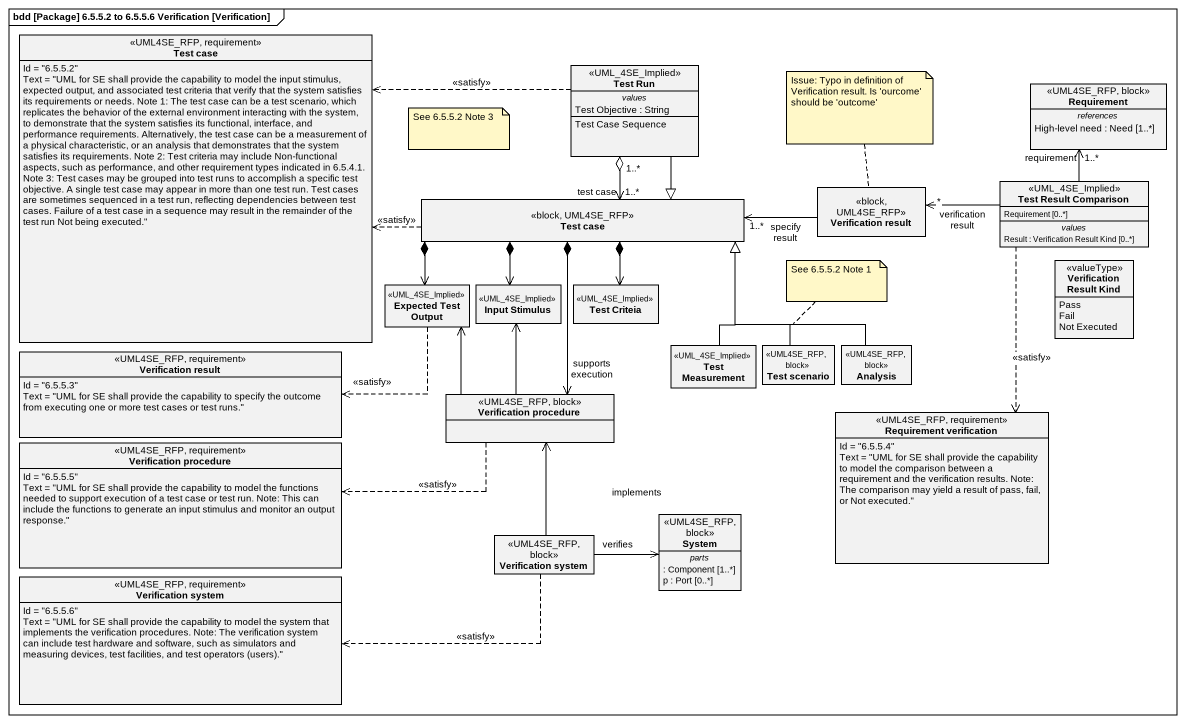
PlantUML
@startuml
mainframe bdd [Package] 6.5.5.2 to 6.5.5.6 Verification [Verification]
hide circle
hide empty members
class "Test case" as Test_case <<UML4SE_RFP, requirement>> {
  Id = "6.5.5.2"
  Text = "UML for SE shall provide the capability to model the input stimulus, expected output, and associated test criteria that verify that the system satisfies its requirements or needs. Note 1: The test case can be a test scenario, which replicates the behavior of the external environment interacting with the system, to demonstrate that the system satisfies its functional, interface, and performance requirements. Alternatively, the test case can be a measurement of a physical characteristic, or an analysis that demonstrates that the system satisfies its requirements. Note 2: Test criteria may include Non-functional aspects, such as performance, and other requirement types indicated in 6.5.4.1. Note 3: Test cases may be grouped into test runs to accomplish a specific test objective. A single test case may appear in more than one test run. Test cases are sometimes sequenced in a test run, reflecting dependencies between test cases. Failure of a test case in a sequence may result in the remainder of the test run Not being executed."
}
class "Test Run" as Test_Run <<UML_4SE_Implied>> {
  -- values --
  Test Objective : String
  --
  Test Case Sequence
}
class Requirement <<UML4SE_RFP, block>> {
  -- references --
  High-level need : Need [1..*]
}
class "Test Result Comparison" as Test_Result_Comparison <<UML_4SE_Implied>> {
  Requirement [0..*]
  -- values --
  Result : Verification Result Kind [0..*]
}
class "Test case" as Test_case_2 <<block, UML4SE_RFP>>
class "Verification result" as Verification_result <<block, UML4SE_RFP>>
enum "Verification Result Kind" as Verification_Result_Kind <<valueType>> {
  Pass
  Fail
  Not Executed
}
class "Expected Test Output" as Expected_Test_Output <<UML_4SE_Implied>>
class "Input Stimulus" as Input_Stimulus <<UML_4SE_Implied>>
class "Test Criteia" as Test_Criteia <<UML_4SE_Implied>>
class "Verification result" as Verification_result_2 <<UML4SE_RFP, requirement>> {
  Id = "6.5.5.3"
  Text = "UML for SE shall provide the capability to specify the outcome from executing one or more test cases or test runs."
}
class "Test Measurement" as Test_Measurement <<UML_4SE_Implied>>
class "Test scenario" as Test_scenario <<UML4SE_RFP, block>>
class Analysis <<UML4SE_RFP, block>>
class "Verification procedure" as Verification_procedure <<UML4SE_RFP, block>>
class "Requirement verification" as Requirement_verification <<UML4SE_RFP, requirement>> {
  Id = "6.5.5.4"
  Text = "UML for SE shall provide the capability to model the comparison between a requirement and the verification results. Note: The comparison may yield a result of pass, fail, or Not executed."
}
class "Verification procedure" as Verification_procedure_2 <<UML4SE_RFP, requirement>> {
  Id = "6.5.5.5"
  Text = "UML for SE shall provide the capability to model the functions needed to support execution of a test case or test run. Note: This can include the functions to generate an input stimulus and monitor an output response."
}
class "Verification system" as Verification_system <<UML4SE_RFP, block>>
class System <<UML4SE_RFP, block>> {
  -- parts --
  : Component [1..*]
  p : Port [0..*]
}
class "Verification system" as Verification_system_2 <<UML4SE_RFP, requirement>> {
  Id = "6.5.5.6"
  {field} Text = "UML for SE shall provide the capability to model the system that implements the verification procedures. Note: The verification system can include test hardware and software, such as simulators and measuring devices, test facilities, and test operators (users)."
}
Test_Run .left.> Test_case : <<satisfy>>
Test_Run "1..*" o--> "test case\n1..*" Test_case_2
Test_Run --|> Test_case_2
Test_Result_Comparison -up-> "requirement\n1..*" Requirement
Test_Result_Comparison -left-> "verification result\n*" Verification_result
Test_Result_Comparison ..> Requirement_verification : <<satisfy>>
Test_case_2 .left.> Test_case : <<satisfy>>
Test_case_2 *-left-> Expected_Test_Output
Test_case_2 *--> Input_Stimulus
Test_case_2 *--> Test_Criteia
Test_case_2 *--> Verification_procedure : supports execution
Verification_result -left-> "1..*" Test_case_2 : specify result
Expected_Test_Output .left.> Verification_result_2 : <<satisfy>>
Test_Measurement -up-|> Test_case_2
Test_scenario -up-|> Test_case_2
Analysis -left-|> Test_case_2
Verification_procedure -up-> Expected_Test_Output
Verification_procedure -up-> Input_Stimulus
Verification_procedure .left.> Verification_procedure_2 : <<satisfy>>
Verification_system -up-> Verification_procedure : implements
Verification_system -right-> System : verifies
Verification_system .left.> Verification_system_2 : <<satisfy>>
note as N1
  See 6.5.5.2 Note 3
end note
note top of Verification_result : Issue: Typo in definition of Verification result. Is 'ourcome' should be 'outcome'
note right of Test_case_2 : See 6.5.5.2 Note 1
@enduml
